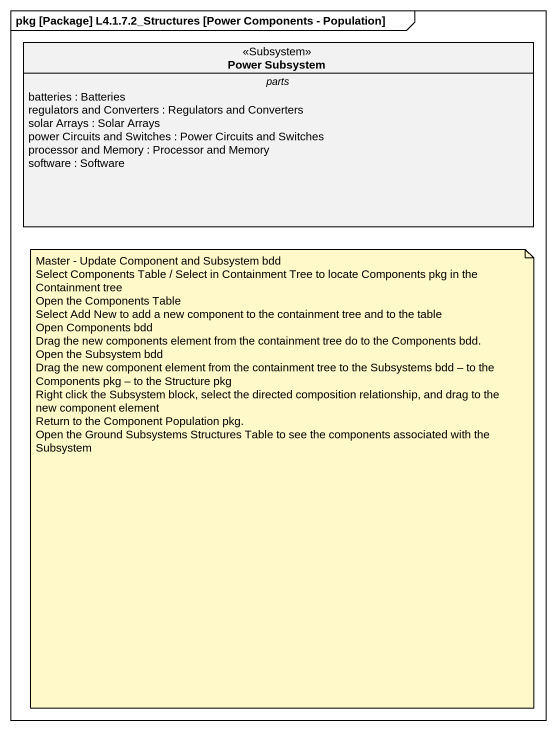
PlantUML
@startuml
mainframe pkg [Package] L4.1.7.2_Structures [Power Components - Population]
hide circle
hide empty members
class "Power Subsystem" as Power_Subsystem <<Subsystem>> {
  -- parts --
  batteries : Batteries
  regulators and Converters : Regulators and Converters
  solar Arrays : Solar Arrays
  power Circuits and Switches : Power Circuits and Switches
  processor and Memory : Processor and Memory
  software : Software
}
note as N1
  Master - Update Component and Subsystem bdd
  Select Components Table / Select in Containment Tree to locate Components pkg in the Containment tree
  Open the Components Table
  Select Add New to add a new component to the containment tree and to the table
  Open Components bdd
  Drag the new components element from the containment tree do to the Components bdd.
  Open the Subsystem bdd
  Drag the new component element from the containment tree to the Subsystems bdd – to the Components pkg – to the Structure pkg
  Right click the Subsystem block, select the directed composition relationship, and drag to the new component element
  Return to the Component Population pkg.
  Open the Ground Subsystems Structures Table to see the components associated with the Subsystem
end note
@enduml
